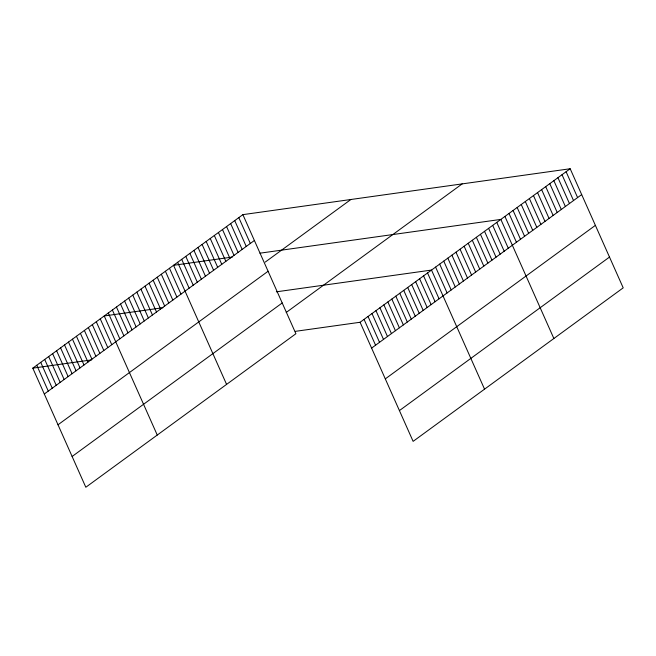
<?xml version="1.0" encoding="UTF-8"?>
<svg xmlns="http://www.w3.org/2000/svg" width="656" height="656" viewBox="0 0 656 656"><rect width="100%" height="100%" fill="white"/><g stroke="black" fill="none" stroke-linecap="round" stroke-linejoin="round"><path stroke-width="0.98" d="M242.884 214.643L295.905 333.732L85.821 487.252L32.8 368.155L242.884 214.643L570.179 168.748L623.2 287.845L413.116 441.357L360.095 322.268L295.29 331.354M44.305 394.002L254.389 240.49M265.254 262.08L350.886 199.498M58.007 424.776L268.091 271.256M72.127 456.478L282.211 302.965M286.213 312.469L462.168 183.893M360.095 322.268L570.179 168.748M371.599 348.115L581.683 194.594M385.302 378.881L595.386 225.369M399.414 410.59L609.498 257.07M232.314 257.062L173.553 265.303L226.582 384.391M259.965 253.183L500.848 219.407L553.869 338.504M162.983 307.721L104.23 315.962L157.251 435.051M276.332 291.83L431.517 270.067L484.546 389.164M32.8 368.155L91.553 359.914M566.095 171.733L577.608 197.579M562.02 174.709L573.524 200.556M557.944 177.694L569.449 203.54M553.861 180.671L565.374 206.517M549.785 183.647L561.29 209.494M545.71 186.632L557.215 212.478M541.626 189.609L553.139 215.455M537.551 192.593L549.056 218.44M533.476 195.57L544.98 221.416M529.392 198.547L540.905 224.393M525.317 201.531L536.821 227.378M521.241 204.508L532.746 230.354M517.158 207.493L528.67 233.339M513.082 210.469L524.587 236.316M509.007 213.446L520.511 239.301M504.923 216.431L516.436 242.277M496.772 222.392L508.277 248.239M492.689 225.369L504.202 251.215M488.613 228.354L500.118 254.2M484.538 231.33L496.043 257.177M480.454 234.307L491.967 260.153M476.379 237.292L487.884 263.138M472.304 240.268L483.808 266.115M468.22 243.253L479.733 269.099M464.145 246.23L475.649 272.076M460.069 249.206L471.574 275.061M455.986 252.191L467.498 278.037M451.91 255.168L463.415 281.014M447.835 258.152L459.339 283.999M443.751 261.129L455.264 286.975M439.676 264.114L451.189 289.96M435.6 267.09L447.105 292.937M427.556 272.97L439.061 298.816M423.587 275.873L435.092 301.719M419.619 278.767L431.123 304.614M415.65 281.67L427.154 307.516M411.681 284.573L423.186 310.419M407.712 287.467L419.217 313.314M403.743 290.37L415.248 316.217M399.775 293.265L411.279 319.111M395.806 296.168L407.31 322.014M391.837 299.07L403.35 324.917M387.868 301.965L399.381 327.811M383.899 304.868L395.412 330.714M379.931 307.771L391.443 333.617M375.962 310.665L387.475 336.512M371.993 313.568L383.506 339.414M368.032 316.463L379.537 342.317M364.064 319.365L375.568 345.212M238.809 217.62L250.313 243.466M234.725 220.596L246.238 246.443M230.65 223.581L242.154 249.428M226.574 226.558L238.079 252.404M222.491 229.543L234.003 255.389M218.415 232.519L229.92 258.366M214.34 235.504L225.844 261.35M210.256 238.481L221.769 264.327M206.181 241.457L217.685 267.304M202.105 244.442L213.61 270.288M198.022 247.419L209.535 273.265M193.946 250.403L205.451 276.25M189.871 253.38L201.376 279.226M185.787 256.357L197.3 282.203M181.712 259.341L193.217 285.188M177.637 262.318L189.141 288.164M169.478 268.279L180.982 294.126M165.402 271.256L176.907 297.111M161.319 274.241L172.831 300.087M157.243 277.217L168.748 303.064M153.168 280.202L164.672 306.049M149.084 283.179L160.597 309.025M145.009 286.164L156.513 312.01M140.933 289.14L152.438 314.987M136.85 292.117L148.363 317.963M132.774 295.102L144.279 320.948M128.699 298.078L140.204 323.925M124.615 301.063L136.128 326.909M120.54 304.04L132.045 329.886M116.465 307.016L127.969 332.871M112.381 310.001L123.894 335.847M108.306 312.978L119.818 338.824M100.261 318.857L111.766 344.703M96.293 321.76L107.797 347.606M92.324 324.663L103.828 350.509M88.355 327.557L99.86 353.404M84.386 330.46L95.899 356.306M80.417 333.363L91.93 359.209M76.449 336.257L87.961 362.104M72.48 339.16L83.993 365.007M68.511 342.055L80.024 367.901M64.542 344.958L76.055 370.804M60.582 347.86L72.086 373.707M56.613 350.755L68.117 376.601M52.644 353.658L64.149 379.504M48.675 356.561L60.18 382.407M44.706 359.455L56.211 385.302M40.738 362.358L52.242 388.204M36.769 365.253L48.273 391.099"/></g></svg>
